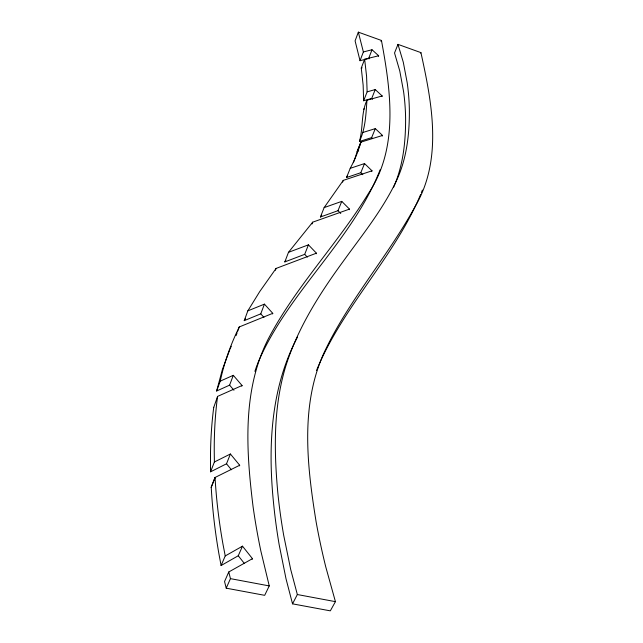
<?xml version="1.0" encoding="UTF-8"?>
<svg xmlns="http://www.w3.org/2000/svg" width="643" height="643" viewBox="0 0 643 643"><rect width="100%" height="100%" fill="white"/><g stroke="black" fill="none" stroke-linecap="round" stroke-linejoin="round"><path stroke-width="0.96" d="M375.239 89.562L371.71 98.435L363.641 100.766L367.137 91.853L375.239 89.562L382.183 95.976L366.96 100.22C365.963 114.157 365.481 128.648 359.413 141.484L371.638 137.626L375.311 128.624L382.537 135.456L382.304 136.019M366.96 100.22C360.94 113.08 363.311 127.909 359.413 141.484M213.789 407.3L217.583 396.401L242.057 385.519L233.296 375.319L220.244 381.146L216.635 391.016L229.607 385.149L233.296 375.319M217.519 396.852L217.43 397.43A689.762 420.313 43.4 0 0 214.344 458.025L214.384 461.987L210.582 471.809L226.513 463.78L230.403 453.998L239.694 465.251L239.437 465.87M216.635 391.016L222.382 369.524L229.881 349.438M220.244 381.146C224.23 362.363 230.805 344.174 239.268 326.949L272.769 313.326L264.434 304.131L247.828 310.866L244.236 320.648L260.761 313.848L264.434 304.131M254.901 371.332L257.071 364.983M380.142 169.744C351.745 241.8 287.3 292.629 257.385 364.083M236.126 335.55L236.343 334.939M236.568 334.328L237.018 333.106M237.468 331.876L237.693 331.266M237.918 330.655L238.143 330.036M238.368 329.417L239.268 326.949M242.499 546.172L238.264 555.753L221.096 565.535L225.235 555.93L242.499 546.172L252.45 558.671L228.763 571.981L224.552 581.537L226.215 588.176L264.683 595.33L269.248 585.918L260.841 550.971A858.132 478.416 44.7 0 1 253.037 506.379C246.181 450.679 242.049 390.341 268.356 338.765C295.973 286.223 338.065 243.327 368.833 192.828C398.885 147.601 390.767 90.8 381.452 40.461L358.336 32.15L355.089 40.871L360.032 60.715L368.648 58.481L372.016 49.752L378.663 55.764L378.446 56.311M275.389 270.253L276.072 268.436L316.428 253.181L308.439 244.838L288.482 252.337L284.825 261.918L304.694 254.347L308.439 244.838M360.032 60.715L363.375 51.938L358.336 32.15M363.641 100.766L363.142 85.133L361.27 68.045L364.645 59.236L378.663 55.764M241.816 386.138L242.057 385.519M272.528 313.937L272.769 313.326M381.026 41.554L381.452 40.461M393.564 187.338C403.161 165.725 405.701 141.765 405.604 118.328A823.281 423.488 4.2 0 0 403.563 91.475L399.761 70.923L394.537 52.975L397.985 44.367L420.924 52.622C431.951 102.824 442.955 159.319 415.265 206.234C387.544 257.079 348.128 300.836 323.662 353.57C300.064 406.464 307.185 466.521 316.139 521.955A864.112 464.375 44.8 0 0 325.704 566.66L335.429 601.655L330.317 610.85L292.533 603.849L286.022 578.829L279.175 544.774A776.961 444.948 44.9 0 1 273.436 501.926C267.89 446.186 270.783 387.568 297.492 337.109M312.008 223.965L312.699 222.173L349.487 209.112L341.763 201.372L324.136 207.609L320.431 216.996L337.985 210.687L341.763 201.372M342.574 182.13L343.274 180.378L372.016 170.813L364.541 163.563L350.226 168.329L346.529 177.532L360.795 172.71L364.541 163.563M360.94 142.119L357.283 151.218L360.94 142.119L382.537 135.456M316.187 253.776L316.428 253.181M316.501 370.505C342.502 306.928 394.055 257.747 420.618 194.516M421.326 192.739L422.395 190.087M381.958 96.538L382.183 95.976M349.245 209.698L349.487 209.112M420.707 53.16L420.924 52.622M371.775 171.384L372.016 170.813M230.226 348.635L231.279 346.223M226.215 588.176L230.451 578.644L228.763 571.981M252.177 559.265L252.45 558.671M292.533 603.849L297.339 594.534L290.692 569.433L283.692 535.281A783.994 444.9 44.6 0 1 277.776 492.337C273.966 450.606 273.347 407.694 285.46 367.169C297.5 328.332 319.555 293.698 343.394 261.13C362.467 234.639 383.349 208.999 397.165 179.204C406.955 157.398 409.575 133.197 409.35 109.519A830.089 422.668 4.4 0 0 407.196 82.746L403.298 62.267L397.985 44.367M346.529 177.532L347.389 175.877M350.226 168.329L351.086 166.682A400.147 219.777 11.1 0 0 360.9 142.039M244.236 320.648L245.465 318.51M247.828 310.866L259.748 291.544L276.072 268.436M343.274 180.378L324.136 207.609M320.431 216.996L321.757 215.252M284.825 261.918L285.854 260.608M288.482 252.337L312.699 222.173M214.384 461.987L230.403 453.998M239.694 465.251L215.059 477.476L211.217 487.265L215.059 477.476A759.825 450.815 44.2 0 0 223.025 544.46L225.235 555.93M357.283 151.218L358.649 150.783M363.046 132.426L375.311 128.624M363.432 109.157L364.388 108.884M363.375 51.938L372.016 49.752M361.27 68.045L362.154 67.82M230.451 578.644L269.248 585.918M297.339 594.534L335.429 601.655M368.648 58.481L369.058 58.859M371.71 98.435L372.57 99.231M371.638 137.626L372.53 138.47M360.795 172.71L362.813 174.679M337.985 210.687L340.774 213.5M304.694 254.347L307.33 257.12M260.761 313.848L263.935 317.377M229.607 385.149L233.948 390.237M226.513 463.78L231.416 469.76M238.264 555.753L244.412 563.525M221.096 565.535L218.958 554.097A753.074 450.751 44.5 0 1 211.242 487.241M364.645 59.236L366.582 76.268L367.137 91.853M210.502 467.847L210.582 471.809M357.251 151.129A397.47 220.557 11 0 1 353.361 162.679M210.558 467.855A683.79 420.305 43.7 0 1 213.741 407.292"/></g></svg>
